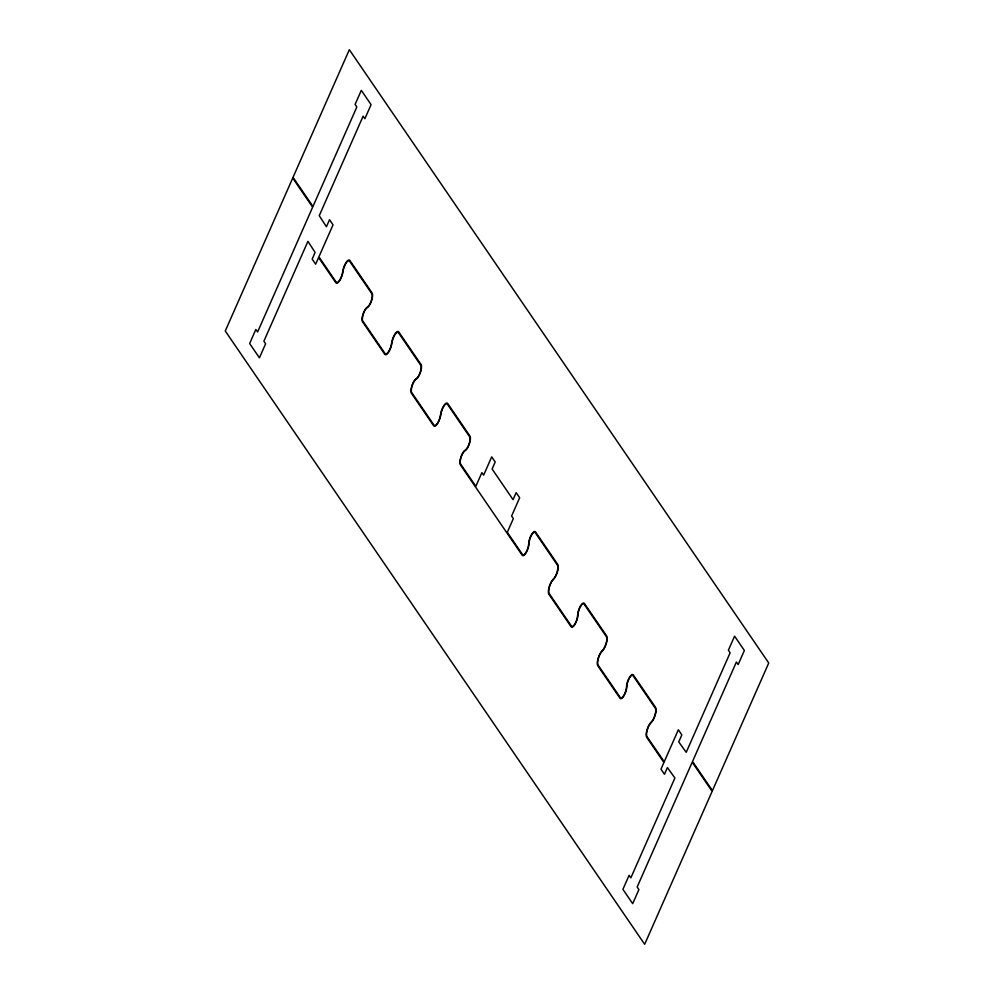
<?xml version="1.0" encoding="UTF-8"?>
<svg xmlns="http://www.w3.org/2000/svg" width="994" height="994" viewBox="0 0 994 994"><rect width="100%" height="100%" fill="white"/><g stroke="black" fill="none" stroke-linecap="round" stroke-linejoin="round"><path stroke-width="1.49" d="M528.92 541.705L528.46 545.718A7.306 2.386 -70.7 0 1 525.615 552.95A7.306 2.386 -70.7 0 1 522.509 554.54L507.3 532.312L513.351 518.595L511.599 516.035L519.663 497.758L516.172 492.639L513.066 499.671L492.105 469.006L495.198 461.974L491.707 456.867L483.643 475.157L481.891 472.597L475.84 486.314L460.632 464.074A7.306 2.386 -70.7 0 1 460.818 458.197A7.306 2.386 -70.7 0 1 464.086 451.574L466.136 449.897A8.101 2.634 -70.7 0 0 469.752 442.566A8.101 2.634 -70.7 0 0 469.951 436.055L447.698 403.502A8.635 2.808 -70.7 0 0 440.951 412.56L440.118 416.871A7.853 2.56 -70.7 0 1 433.993 425.097L411.727 392.543A7.306 2.386 -70.7 0 1 411.901 386.678A7.306 2.386 -70.7 0 1 415.169 380.056L417.219 378.366A8.101 2.634 -70.7 0 0 420.847 371.035A8.101 2.634 -70.7 0 0 421.046 364.525L398.78 331.971A8.635 2.808 -70.7 0 0 392.034 341.029L391.201 345.34A7.853 2.56 -70.7 0 1 385.076 353.578L362.81 321.025A7.306 2.386 -70.7 0 1 362.996 315.148A7.306 2.386 -70.7 0 1 366.264 308.525L368.314 306.848A8.101 2.634 -70.7 0 0 371.93 299.505A8.101 2.634 -70.7 0 0 372.129 293.006L349.863 260.453A8.635 2.808 -70.7 0 0 343.129 269.511L342.284 273.822A7.853 2.56 -70.7 0 1 336.158 282.048L318.912 256.837L333.027 224.843L329.536 219.724L326.43 226.756L319.248 215.673L363.133 116.161L364.885 118.721L371.085 104.656L361.307 90.342L355.106 104.407L356.846 106.967L312.961 206.479L293.031 177.342L349.329 49.7L768.735 662.986L712.449 790.64L692.52 761.503L736.417 661.992L738.157 664.551L744.369 650.486L734.578 636.172L728.378 650.238L730.118 652.797L686.233 752.309L678.74 741.922L681.834 734.889L678.343 729.782L664.228 761.777L646.982 736.566A7.853 2.56 -70.7 0 1 650.076 723.893L652.213 721.47A8.635 2.808 -70.7 0 0 655.618 707.529L633.352 674.976A8.101 2.634 -70.7 0 0 629.898 676.74A8.101 2.634 -70.7 0 0 626.754 684.754L626.295 688.767A7.306 2.386 -70.7 0 1 623.449 695.999A7.306 2.386 -70.7 0 1 620.331 697.589L598.077 665.036A7.853 2.56 -70.7 0 1 601.171 652.375L603.296 649.952A8.635 2.808 -70.7 0 0 606.7 636.011L584.435 603.457A8.101 2.634 -70.7 0 0 580.993 605.209A8.101 2.634 -70.7 0 0 577.837 613.236L577.377 617.249A7.306 2.386 -70.7 0 1 574.532 624.481A7.306 2.386 -70.7 0 1 571.426 626.071L549.16 593.517A7.853 2.56 -70.7 0 1 552.254 580.844L554.379 578.421A8.635 2.808 -70.7 0 0 557.783 564.48L535.517 531.927A8.101 2.634 -70.7 0 0 532.076 533.691A8.101 2.634 -70.7 0 0 528.92 541.705M529.255 541.457L528.796 545.47A8.101 2.634 -70.7 0 1 525.64 553.484A8.101 2.634 -70.7 0 1 522.198 555.248L460.334 464.782A8.101 2.634 -70.7 0 1 460.533 458.271A8.101 2.634 -70.7 0 1 464.148 450.941L466.198 449.251A7.306 2.386 -70.7 0 0 469.466 442.628A7.306 2.386 -70.7 0 0 469.64 436.751L447.387 404.198A7.853 2.56 -70.7 0 0 441.261 412.435L440.417 416.747A8.635 2.808 -70.7 0 1 433.682 425.805L411.417 393.251A8.101 2.634 -70.7 0 1 411.615 386.741A8.101 2.634 -70.7 0 1 415.231 379.41L417.281 377.72A7.306 2.386 -70.7 0 0 420.549 371.11A7.306 2.386 -70.7 0 0 420.735 365.233L398.47 332.679A7.853 2.56 -70.7 0 0 392.344 340.905L391.499 345.216A8.635 2.808 -70.7 0 1 384.765 354.286L362.499 321.721A8.101 2.634 -70.7 0 1 362.698 315.222A8.101 2.634 -70.7 0 1 366.314 307.892L368.376 306.202A7.306 2.386 -70.7 0 0 371.632 299.579A7.306 2.386 -70.7 0 0 371.818 293.702L349.553 261.149A7.853 2.56 -70.7 0 0 343.427 269.386L342.595 273.698A8.635 2.808 -70.7 0 1 335.848 282.756L318.602 257.545L315.657 264.218L312.166 259.111L315.11 252.426L307.929 241.343L263.882 341.215L265.634 343.762L259.422 357.828L249.643 343.526L255.843 329.461L257.595 332.008L312.65 207.174L292.721 178.05L225.265 331.014L644.671 944.3L712.139 791.336L692.209 762.212L637.154 887.046L638.906 889.593L632.693 903.658L622.915 889.357L629.115 875.279L630.867 877.839L674.914 777.979L667.409 767.592L664.464 774.276L660.973 769.17L663.917 762.485L646.672 737.275A8.635 2.808 -70.7 0 1 650.076 723.321L652.213 720.911A7.853 2.56 -70.7 0 0 655.307 708.237L633.041 675.684A7.306 2.386 -70.7 0 0 629.923 677.274A7.306 2.386 -70.7 0 0 627.09 684.506L626.618 688.519A8.101 2.634 -70.7 0 1 623.474 696.533A8.101 2.634 -70.7 0 1 620.02 698.297L597.767 665.744A8.635 2.808 -70.7 0 1 601.171 651.803L603.296 649.38A7.853 2.56 -70.7 0 0 606.39 636.707L584.124 604.153A7.306 2.386 -70.7 0 0 581.018 605.744A7.306 2.386 -70.7 0 0 578.173 612.987L577.713 617.001A8.101 2.634 -70.7 0 1 574.557 625.015A8.101 2.634 -70.7 0 1 571.115 626.767L548.85 594.213A8.635 2.808 -70.7 0 1 552.254 580.272L554.379 577.862A7.853 2.56 -70.7 0 0 557.472 565.188L535.207 532.635A7.306 2.386 -70.7 0 0 532.101 534.225A7.306 2.386 -70.7 0 0 529.255 541.457"/></g></svg>
